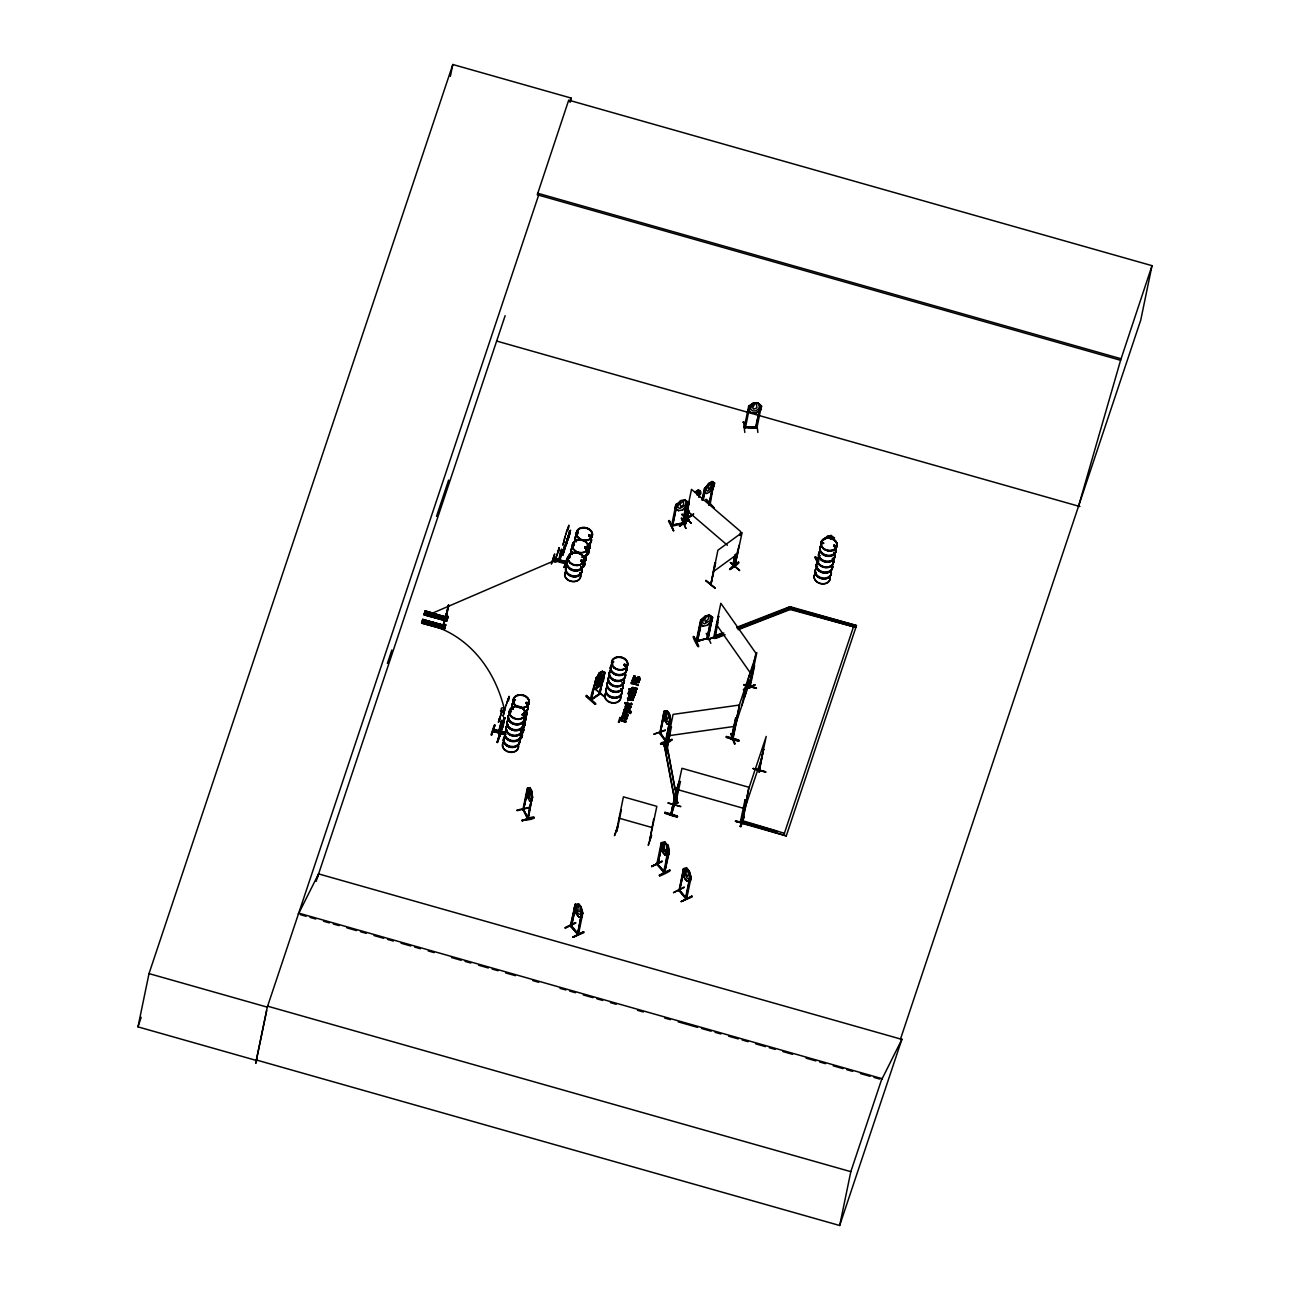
<?xml version="1.0" encoding="UTF-8"?>
<svg xmlns="http://www.w3.org/2000/svg" width="1290" height="1290" viewBox="0 0 1290 1290"><rect width="100%" height="100%" fill="white"/><g stroke="black" fill="none" stroke-linecap="round" stroke-linejoin="round"><path stroke-width="1.5" d="M501.762 711.145L499.343 719.417L502.455 711.209M558.618 550.878L555.426 559.102L559.36 547.879L558.312 551.491L558.215 550.169M630.326 711.887L629.859 710.516L628.972 710.967M710.113 504.39L708.807 504.567L710.226 504.293L708.919 504.567L714.241 482.734C715.37 486.653 710.645 492.119 706.565 493.57M531.158 790.48L529.98 796.156L529.174 792.657L530.496 789.432M630.762 707.21L630.858 706.388M622.909 716.111L622.619 718.175L621.877 716.95M631.794 704.05C631.584 701.373 629.875 707.323 627.182 703.631M636.034 691.15L632.423 689.65L636.131 690.698C637.824 696.89 625.231 691.537 630.294 692.053M527.884 787.932L523.353 810.378L528.416 788.593M733.252 737.816L732.768 736.945M673.702 805.637L681.959 768.292L748.813 787.255L742.25 822.585M741.815 822.246L748.942 788.109L766.212 736.429L758.73 771.581L759.31 769.824M741.911 821.456L742.04 823.343L786.271 835.904L856.479 625.537L790.963 606.945L790.206 609.493L738.138 629.713M742.331 820.617L784.465 833.324M750.232 687.038C750.328 684.813 749.506 689.569 749.748 686.861M758.826 771.581L763.535 749.377L759.23 771.791L758.891 770.662M671.09 813.603L676.073 792.318M673.767 805.734L674.573 804.912M623.812 717.708L623.941 716.821M446.856 617.539L445.582 619.055L447.936 606.864M446.888 620.135L447.598 616.668L446.679 617.491M446.969 619.216L446.904 617.055M675.089 799.623L677.847 788.448M678.556 785.32L678.717 783.578M444.341 620.7L443.26 627.375L445.695 615.782L447.92 616.668M446.05 615.653L445.856 616.572M446.211 613.314L444.711 619.829M447.84 608.848L445.405 619.006L447.969 607.493M736.155 553.91C732.317 569.003 732.172 569.729 736.461 553.668M733.994 565.649L733.155 564.939M626.408 717.756C624.86 712.709 623.844 721.158 626.44 717.611M532.286 796.462L527.755 819.198L522.885 809.298M523.579 809.62L523.047 808.524M528.223 819.053L532.125 797.784M444.905 625.972L445.485 625.037M447.34 617.41L425.087 611.105L424.797 612.137M675.17 796.72L676.557 793.011M818.037 561.118L818.392 561.521M697.648 640.743L696.294 640.662L697.761 640.759M706.71 638.695L708.194 637.566M677.621 790.173L676.25 795.414M677.024 791.721L677.411 789.964M678.024 786.9L678.137 785.062M575.953 904.887L571.276 926.849L576.05 905.096M684.184 869.218L679.507 891.164L679.33 889.31M445.066 625.569L444.453 628.972L421.798 622.619M433.311 615.604L433.988 614.201M432.15 622.651C434.15 625.086 428.57 623.796 431.666 622.522M432.65 623.344L431.021 623.779L431.424 622.538M742.83 820.972L742.04 823.343M532.19 796.462L532.528 797.672M447.566 618.104L448.001 616.41L445.485 615.765M515.323 699.793L514.42 699.196L514.275 700.212M522.611 715.095L522.369 714.192L523.772 713.886M520.902 731.801L520.773 731.043M523.159 715.321L524.03 714.854M526.126 703.115L527.32 704.082M524.337 714.692L523.498 715.676L522.063 714.773M569.164 557.828L569.196 556.812M569.374 557.764L570.003 557.006M573.179 544.316L574.244 544.316L573.099 544.38M573.969 545.138L574.115 544.09L574.26 544.896M577.146 532.56L578.13 531.996M578.307 532.77L577.888 531.867M580.887 560.247L580.79 561.295M581.677 561.456L580.661 560.537M584.902 548.008L585.854 547.089M582.516 561.779L583.015 560.634L581.661 560.102M585.354 547.589L585.66 548.218M587.369 548.443L586.418 547.17M612.395 661.851L613.443 662.286M613.218 662.125L613.282 662.463M624.215 665.318L625.908 664.753M624.36 665.011L626.069 666.172M624.666 664.914L625.118 664.592M626.392 665.221L624.908 665.608M626.682 665.753L626.327 665.205M822.601 542.719L821.907 542.832M821.827 542.38L822.923 543.009L822.665 542.171M835.888 545.783L834.469 545.219L833.598 546.38M835.743 546.009L834.646 546.605M629.939 707.404L629.859 705.469L630.778 706.839M631.262 688.86L632.503 687.28L636.921 688.328L636.615 689.424L632.277 688.57M502.165 720.417L501.633 722.384L501.826 720.32M561.392 550.056L558.683 561.327L560.537 551.04L561.892 551.652L561.666 550.411M560.795 551.233L561.601 549.234M444.421 620.313L443.083 627.343L443.776 625.166M448.098 607.203L448.533 604.994L448.13 606.139M448.178 608.251L448.694 605.026L448.033 607.235M445.679 624.731L443.373 624.102L445.679 624.731L445.195 626.166L422.572 620.055M627.053 718.514L627.166 717.208M683.506 523.24C674.686 524.611 668.397 525.885 672.509 525.514L676.573 506.164M683.668 522.466L682.313 523.869L685.893 506.067M569.277 533.915L569.664 532.254M628.278 711.58C622.103 703.324 626.263 717.546 628.214 710M624.908 710L626.279 711.999L628.359 711.129M624.812 716.031L625.344 718.095L626.198 716.434M621.78 717.385L622.022 716.256M256.355 1059.993L839.677 1225.5L850.819 1171.659L267.498 1006.152L256.258 1060.428L137.982 1026.872L149.011 973.595L452.822 64.5L571.099 98.056L570.277 102.007M450.371 76.336L452.822 64.5M266.675 1010.57L255.743 1063.395L256.823 1060.122M445.276 624.989L444.453 628.907L421.798 622.49M448.001 616.41L446.775 620.587L424.12 614.169L446.759 620.716M427.425 611.734L425.152 610.912L447.582 617.587M424.104 623.118L425.103 620.055M426.426 614.798L427.458 611.557M426.635 620.474L425.603 623.731A147.044 116.971 -72.3 0 1 504.277 708.839M427.957 615.217L428.99 611.976L431.263 612.798M427.941 624.167L428.973 620.925M430.263 615.846L431.295 612.605M429.989 624.747L430.989 621.683M432.311 616.41L433.343 613.169L435.617 613.992M432.295 625.376L433.327 622.135M434.617 617.055L435.649 613.814M443.373 624.102L442.147 628.262L442.422 627.085L444.84 627.585L445.598 624.989M446.824 620.538L447.275 618.216M901.871 1039.385L318.549 873.878L298.393 914.094L298.587 913.094L881.925 1078.617L881.715 1079.601L901.871 1039.385L900.501 1038.998L1140.747 320.065L1152.018 265.675L568.697 100.152L537.269 194.758L1120.591 360.281L1078.553 506.164M491.635 735.074L494.941 725.044L491.667 734.72M493.07 730.769L505.68 733.994M493.425 729.688L504.261 732.365L493.602 729.156M494.844 725.044L491.554 734.961M498.295 722.142L499.698 718.627L498.65 722.239M499.343 718.53L499.44 719.852M502.165 721.707C497.859 728.528 497.472 742.798 501.117 721.062L502.455 721.674L502.1 722.755L500.714 722.352L501.117 721.062M498.488 739.654L497.231 742.476L499.843 733.043M498.907 734.268L504.39 717.579L503.229 725.69L502.778 724.738M497.376 742.508L499.569 734.413M502.906 724.69L497.44 741.363L503.374 724.996M498.94 731.462L500.326 731.865L502.503 721.449L500.036 732.623L502.391 721.868M499.553 736.977L501.907 727.479L501.052 729.027M502.503 725.77L502.923 726.625L503.261 725.544M499.488 733.671L504.825 717.708L502.729 725.577M504.213 718.385L504.309 717.675M504.309 738.315L505.245 735.397M551.41 563.988L554.716 553.958L551.459 563.633M552.926 559.344L565.455 562.924M565.842 561.779L553.297 558.231L565.923 561.618M559.022 547.782L559.118 549.105M562.295 550.362L559.554 561.569L562.182 550.782M564.407 547.911L569.712 531.351L562.924 555.006M564.649 546.944L564.762 546.331M563.262 553.313L562.972 554.378M566.407 542.703L568.197 535.914L565.859 545.412L570.39 530.384L564.23 548.04M566.439 542.639L565.859 545.412L566.697 543.864M567.81 538.333L562.23 554.894M569.277 531.222L569.712 531.351M567.874 558.006L564.133 567.552M517.096 810.701L529.094 807.782M522.934 809.394L527.352 788.093M523.305 810.265L527.836 787.787L527.787 788.98M522.24 821.133C536.672 812.797 539.623 820.005 522.079 820.23M529.142 807.314L516.855 810.152M527.852 818.166L531.883 796.059L531.77 791.109L530.158 787.722L527.707 787.819L530.174 787.851L528.158 792.108L529.868 798.413L531.351 798.591M532.093 796.785L527.594 819.005M586.547 695.552C614.153 721.707 567.858 678.363 595.577 703.647M592.303 698.89L591.11 698.89C589.691 701.647 593.513 696.906 592.094 699.664L591.239 700.18C587.627 698.503 606.09 655.191 596.722 680.362L598.35 680.943L600.366 679.524L603.301 673.59C602.398 667.011 596.802 677.379 595.641 678.927L596.754 678.04M600.559 693.004L590.933 699.809L596.19 677.911L591.497 699.39M596.19 677.911L591.255 700.083L600.253 693.859M595.69 689.521L605.284 697.181M601.366 672.477L598.786 676.75L599.189 678.863L601.495 676.121L601.269 672.38M602.382 671.235L604.929 672.413L599.447 694.423L601.559 682.426M603.881 673.025L599.366 694.407L600.237 692.633M600.14 692.698L599.189 693.294L599.979 693.472L603.994 674.106M603.333 680.701C591.223 695.536 610.363 676.46 601.495 676.137L601.785 680.943L597.351 685.764L595.722 685.184L598.463 678.266L601.656 676.105M604.139 675.831L604.929 672.413M582.838 913.159L578.372 934.605L570.39 925.898L575.195 904.306L578.565 903.984L581.097 906.87L578.533 903.855M575.308 904.242L570.793 925.672M571.051 926.688L571.099 924.995M583.532 931.654L583.854 932.589L572.937 937.282L583.548 932.17M618.458 722.061L619.232 722.287L618.458 722.061L619.926 717.498L620.619 718.175L619.926 717.498M625.65 722.223L619.909 720.126L625.65 722.223L625.972 721.11L620.135 719.449L625.972 721.11M577.791 933.734L581.661 912.562L582.935 913.223L581.097 906.87L581.081 914.239L579 914.288L577.34 912.336L576.114 908.386L578.565 903.984M621.764 717.933L622.699 717.74M631.81 703.953L630.117 705.162L625.069 703.034M582.016 912.385L577.533 933.605M623.828 713.822L623.522 712.306A1.693 1.322 11.7 0 1 623.667 711.79L624.618 713.58L628.149 714.579L627.843 715.676L623.086 713.612M577.743 933.767L577.323 933.009M623.425 712.741A1.693 1.322 11.7 0 1 623.586 712.225L623.667 711.79M581.661 912.562L578.001 934.782L577.904 932.993M623.973 710.645A2.306 1.806 11.7 0 1 624.715 709.468L624.795 708.323L630.262 709.984L630.729 712.999M627.827 693.891L629.02 692.956L628.682 694.149M628.166 692.714L628.94 693.407M635.825 691.795L628.988 689.392L635.922 691.343M628.053 715.015L624.537 714.015L624.553 712.032M626.134 704.517L627.682 702.002L626.827 704.727L624.941 703.244M631.713 689.457C625.811 687.102 632.568 691.65 631.39 688.731M625.021 710.048L625.489 709.226M628.875 691.65L630.391 691.601L629.343 694.923L633.987 697.293M622.619 718.143C621.328 715.466 625.731 715.644 623.054 716.289M629.633 697.745L633.245 699.325L632.955 700.357L627.666 699.938L633.051 699.922M626.827 704.727L627.279 703.195L630.923 703.921M632.052 699.228C622.731 699.631 630.133 695.6 631.955 699.68M638.099 684.99L631.358 683.297L637.986 685.167M632.842 696.858L628.601 697.148L632.761 697.293L629.214 695.116L632.761 697.293M637.615 681.765C618.394 683.055 649.402 683.426 632.374 680.265M637.518 682.2L632.277 680.717L632.584 679.637L639.195 681.507L632.487 680.072M626.101 706.323C626.166 710.5 628.085 702.179 626.021 706.759M634.148 676.105C632.261 684.313 640.92 670.945 639.84 680.04L637.873 680.749L639.372 678.911L638.179 677.847L635.841 679.765L633.567 679.185A2.193 1.709 11.7 0 1 633.132 678.234L634.148 676.105L635.212 676.395M629.907 707.243C626.569 712.209 629.536 699.519 625.311 706.678M630.987 692.246L634.89 692.327M627.73 708.162L628.714 705.066M621.925 716.708C623.473 712.37 632.809 716.772 622.231 716.063M629.81 707.678L629.859 705.469M631.149 702.986L631.6 704.646M669.284 520.531L668.526 521.112L673.638 530.98L669.268 520.531L673.654 530.561M631.181 711.58L630.391 713.499L629.778 712.612M630.391 713.499L629.617 712.806M631.02 697.793L633.777 697.906L634.067 696.858L629.423 694.471L634.503 695.745L634.809 694.649L629.843 693.246M636.131 690.698L635.615 692.262L633.358 692.924M632.39 683.361L638.953 682.281L632.487 682.926M672.638 526.014L676.976 504.229L675.879 504.454L671.493 526.143L673.009 525.078M614.798 835.323L617.878 825.955M681.362 518.419L685.796 528.416M682.152 514.388C709.081 540.865 663.963 496.44 690.892 522.982M621.409 809.62L616.943 831.276M616.249 831.099L617.184 830.067L616.523 830.695M682.313 523.869L686.99 502.374M687.941 502.31L686.699 502.197L687.796 501.955L683.232 523.24L683.539 522.498M687.796 501.955L684.668 499.81L680.636 500.584L677.508 507.035L679.782 508.486L685.49 505.374L686.006 502.826L684.748 499.714L688.15 502.358L683.458 523.756L671.768 526.143M678.605 510.614L682.7 509.969L687.457 505.728L688.15 502.358M685.184 524.337L689.134 502.068L684.861 523.434L684.78 522.531M685.651 524.175L688.392 511.211M693.665 513.807L687.586 518.499L688.521 512.291M693.536 514.355L686.683 519.032L689.231 510.63M689.07 519.644L679.443 526.32L689.037 519.628M697.1 495.086L696.858 491.345M698.39 495.086L698.906 492.554C695.665 487.523 703.969 492.667 699.664 494.731M698.712 495.86L699.712 491.78M698.841 496.94L700.035 491.135L699.148 497.231M702.066 500.004L704.469 488.378L705.856 487.943L703.26 499.778M702.357 500.31L704.759 488.684L705.791 488.184M702.969 499.488L704.969 489.797M712.822 506.986L706.098 499.407L714.354 507.97M665.995 741.121L666.027 740.105L666.479 741.895L670.22 719.643L666.091 742.04C665.914 740.928 656.271 730.817 660.77 732.543L660.174 733.72L664.495 711.241M670.961 720.465L670.332 723.916L667.317 724.222L665.092 721.046L663.608 714.547L664.302 711.161C669.542 708.871 670.816 718.159 670.429 720.626M665.043 711.983L660.077 733.655L663.995 711.467M708.823 504.632L712.935 485.201M709.178 504.954L713.628 483.557M709.403 504.89L710.097 503.213M713.805 483.363L710.097 504.503M665.318 729.963L653.756 734.252L665.285 730.43M663.35 743.491L666.285 751.973L663.334 743.524L664.092 742.992L666.221 750.167M666.156 740.218L665.914 741.992L669.881 718.933L669.494 714.063L667.188 710.903M670.22 719.643L665.43 741.105M664.85 748.361L667.478 747.587L677.685 803.235L675.202 803.331L664.85 748.361L667.349 748.248M667.075 748.539L671.397 726.834L670.268 726.996L665.85 748.684L666.833 748.119M666.156 748.748L673.074 714.402L739.622 705.001L732.43 739.38L731.14 739.089L735.687 717.756L736.816 717.595L735.816 718.111L731.317 739.493M666.995 748.571L670.236 732.43M648.273 845.289L651.579 835.162L648.354 844.853M653.707 818.795L649.644 840.677L656.836 806.331L623.409 796.849L616.507 830.744M667.559 753.586L664.092 742.992M671.945 739.364C668.688 745.813 647.967 745.572 671.993 739.46M702.034 619.974L700.663 620.103L696.132 641.436L708.033 638.356M708.162 638.034L696.616 641.823L696.471 641.001M697.277 641.049L702.179 620.071M697.438 641.614L701.921 620.038M743.669 421.814L742.863 422.249M651.66 866.654L662.109 861.414L651.756 866.219M714.902 562.875L710.903 584.547L715.644 562.859M698.761 646.532C694.359 633.584 689.247 632.535 698.1 646.709L693.585 636.647M745.781 427.038C739.444 425.877 756.795 429.86 757.246 426.442M745.41 427.7L749.909 405.915L748.748 405.915L744.233 427.587L745.443 427.2M664.931 812.329C675.122 818.876 687.538 817.731 664.931 812.345L664.898 812.426M744.798 432.456L743.588 421.814M668.075 803.073L680.62 806.637M667.462 852.48L665.35 852.545L662.431 846.675L664.882 842.257L661.206 842.902L656.755 864.365L664.269 872.927L664.028 871.073M657.497 864.187L657.561 865.122L662.383 843.128L657.561 865.122M710.855 643.339L706.243 633.39M668.559 854.722L665.237 855.189L662.77 852.255L660.786 845.982L661.48 842.596L664.866 842.128L662.657 852.319L665.253 855.318L668.639 854.851L669.333 851.464L667.462 845.127L664.753 842.177M710.048 623.167L706.952 639.082L711.725 617.475M675.638 792.189L670.897 814.49L674.09 804.186M671.171 813.522L671.397 814.603L676.202 792.366M708.097 638.727L712.322 617.072L711.258 617.346L712.499 617.41L708.016 638.856M671.526 814.442L678.75 783.449L674.138 804.799M659.4 875.104L659.738 876.039C674.428 869.928 672.848 867.606 659.432 875.168M662.109 861.414L651.611 866.509L662.012 861.236M673.767 805.863L678.653 784.578M711.903 620.829L707.355 625.247L711.967 620.732L712.66 617.346L709.387 614.991L705.356 616.04L700.663 620.103M714.321 637.437L708.355 639.098M677.411 791.866L678.137 788.416L677.572 791.834M678.991 783.546L678.266 787.013M675.202 803.331L677.831 802.557M674.896 801.735C677.46 801.074 675.041 804.702 676.17 802.461M674.638 802.912L675.734 803.219L680.41 781.547L679.169 781.579L680.41 781.547M665.366 855.27L667.462 845.127L664.866 842.128M756.585 422.169L757.875 432.489M759.391 409.785L755.698 427.587L757.117 427.587L745.749 426.684M669.22 851.529C666.317 828.164 667.736 872.653 663.544 872.266L668.365 850.626L669.042 851.432L664.35 873.024M757.101 426.442L755.843 426.393L755.827 427.587L760.229 406.108L761.584 406.237L757.972 402.867L753.618 402.867L748.619 406.253M664.285 871.202L663.576 872.121M755.972 427.7L755.988 426.813M760.39 406.35L761.358 405.915L756.988 427.587L744.378 427.587L755.779 427.232M722.126 633.019L714.692 635.906L714.805 638.324L713.693 637.679L720.836 603.285L755.908 653.24L748.877 687.586L749.538 681.991M748.071 409.72L751.522 413.123L755.892 413.123L760.89 409.736L761.584 406.237M714.418 638.486L718.546 616.072L714.579 637.712M714.837 638.276L717.982 622.522M725.125 634.777L715.837 638.389L714.692 635.906M734.929 555.055L732.833 565.326L735.236 554.829M733.478 565.875L733.688 565.068M739.96 535.495L740.766 531.625L691.505 489.362L684.313 523.53M734.236 566.907C735.332 563.633 734.542 569.1 734.349 566.342M710.871 584.483L717.917 550.201L742.105 532.577L734.655 567.165L737.928 549.282M734.558 567.181L739.106 545.251M738.525 562.069L729.93 569.616C745.975 559.328 737.058 560.602 729.56 569.245M730.317 562.617L739.622 570.18M673.59 892.68L684.103 887.488M679.298 891.003L683.619 868.702L682.926 872.024L684.668 878.313L687.231 881.328M691.085 877.49L686.603 898.92L679.104 890.084L683.539 868.573L686.764 868.17L689.344 871.185L691.166 877.555L690.472 880.925C684.974 883.602 683.458 875.33 682.926 872.024M679.233 891.035L684.393 869.267L683.523 868.767L686.764 868.17L689.215 871.25M673.541 892.519L684.119 887.02M691.763 895.97L692.101 896.921L681.168 901.597L691.811 896.066M689.166 871.282L691.053 877.603L689.892 876.894L686.248 899.098L685.554 897.324L686.135 898.195M689.892 876.894L685.442 898.34L686.699 898.001M685.974 898.082L690.263 876.7M685.974 898.969L686.199 897.276M726.48 736.509C736.703 743.008 749.103 741.815 726.48 736.525L726.447 736.606M730.979 733.542L731.962 737.251M733.236 738.912L735.058 744.04L732.398 738.912L739.573 704.275L756.843 652.611L749.442 687.844M731.253 738.541L732.656 739.235L737.187 716.353L737.332 717.353M733.026 738.573L737.622 716.466M754.731 684.877C720.384 699.76 778.063 675.267 743.653 689.328M741.911 705.42L746.313 684.103M744.878 696.535L749.28 675.234M749.151 682.136L748.168 686.796C749.216 689.07 747.168 683.942 749.038 686.812M751.086 672.8L753.021 665.188L749.216 687.296M754.602 665.672L749.877 687.973L750.441 686.151M735.574 821.327C774.968 830.792 709.21 814.522 748.168 824.713L748.152 824.762M740.75 820.859L741.992 820.714L740.895 820.408L740.46 821.633L745.007 799.897L746.136 800.203L745.007 799.897M740.928 826.761L744.024 816.989L740.396 826.197M741.75 821.891L741.911 821.117M753.199 768.437L765.825 771.872L753.183 768.469M742.282 822.488L746.975 800.3M738.283 629.052L790.335 608.816L855.851 627.408L790.206 609.493L789.061 607.01L737.009 627.23M790.206 609.493L790.963 606.945M817.973 561.682L815.474 556.7L817.973 562.069M783.965 834.533L853.287 627.391M786.271 835.904L742.185 822.681M856.479 625.537L790.835 607.606M1120.591 360.281L1152.018 265.675M624.15 715.853L623.86 718.111L625.086 719.223A1.774 1.387 11.7 0 0 626.053 719.288L627.037 718.288M448.114 607.654L446.356 617.184M444.599 620.361L444.695 619.135M504.261 712.032L503.035 716.273L504.777 710M564.053 540.945L562.827 545.186L564.133 541.268L563.682 542.622M630.407 711.451L629.52 713.257M630.842 706.759C630.891 710.629 623.763 708.903 625.634 705.517M640.05 679.524L638.647 677.153L636.293 678.169M676.976 790.077L677.911 786.158M675.976 794.898L677.057 791.012M445.695 617.217L445.985 614.508M726.222 737.477L738.783 740.928M735.735 820.795L742.895 822.859M521.708 728.221A8.143 6.353 11.7 0 1 511.904 735.365L511.953 735.139M563.714 541.816L565.165 536.672M675.428 796.494L676.799 791.625M833.372 559.683A8.143 6.353 11.7 0 1 823.568 566.826L823.601 566.649A8.159 6.369 11.7 0 1 819.86 555.603M664.673 813.281L677.202 816.844M677.363 816.344L664.85 812.716L677.347 816.409M493.135 730.446L505.567 734.413M552.668 560.199L565.213 563.73M445.518 617.168L445.05 618.474M677.089 790.77L678.234 788.593M676.089 795.607L676.718 793.205M421.927 622.167L421.637 623.135L444.373 629.294L421.653 623.07M421.766 622.667L422.83 619.248L422.443 620.522L443.26 626.231L422.475 620.458M424.313 613.701L447.001 619.99L446.663 621.054L423.959 614.814L424.281 613.718L447.033 619.909M444.341 629.375L444.711 628.23L421.959 622.038M445.292 625.795L444.647 627.537M447.807 617.491L447.469 618.426L426.668 612.718M504.551 710.484L505.374 707.759M564.327 539.397L565.826 533.947M677.524 786.69L675.879 793.334L678.621 783.401M676.508 793.543L678.298 786.932L676.653 793.576M674.347 801.445L677.427 791.802M678.024 787.868L676.154 795.479M677.024 792.689L674.912 799.042M499.52 736.574L501.052 730.624L500.601 731.333M568.374 536.35L566.842 542.3L567.294 541.59M505.261 707.791L506.051 705.05M422.749 619.555L445.485 625.811L422.668 619.829M423.959 614.782L446.695 620.974M499.359 736.525L499.907 733.913M666.978 748.152C664.124 749.168 668.639 746.217 667.107 748.135M666.011 747.91L667.349 747.926M506.035 705.469L509.115 696.278L508.357 700.938L508.582 698.148L506.696 703.26M565.81 534.382L566.632 531.319M568.326 538.51L569.938 533.189L567.906 539.801M497.956 740.089L499.294 735.703M424.12 614.298L425.152 610.912M445.501 616.701L444.469 619.942L444.744 618.765L447.162 619.264M566.471 532.173L568.89 525.191L568.148 529.851L568.487 527.142L567.1 530.222M657.997 864.058L657.303 863.171L656.707 864.123M675.557 797.607L672.396 807.346L674.864 802.541L675.734 803.219M673.025 807.395L675.815 798.994M676.121 802.041L675.025 801.767M676.008 803.235L676.283 802.122M743.895 684.522L756.456 688.022M763.97 749.506L763.245 750.264M740.218 826.584L743.556 816.489M570.535 926.059L571.712 925.801L571.164 925.059M578.307 934.46L570.873 925.769M617.991 825.632L614.395 835.63M649.547 839.242L649.854 840.225M686.538 898.775L678.927 889.616M317.292 877.684L318.549 873.878M137.982 1026.872L141.174 1017.326M538.639 195.145L267.288 1007.151L149.011 973.595M569.825 101.862L571.099 98.056M387.371 663.415L391.838 650.047M436.52 516.355L448.646 480.074M316.098 881.376L505.132 315.695M491.006 734.849L494.231 725.157M498.891 721.029L499.698 718.627M557.957 551.394L559.36 547.879M499.343 734.381L504.922 717.901M561.601 550.395L561.956 549.33M497.875 741.492L503.439 725.012M559.054 560.247L558.715 561.231M561.827 551.427L561.086 550.362M563.762 547.734L564.278 546.17M562.488 554.216L563.295 553.491M568.245 538.446L562.763 555.135L564.456 547.363M563.956 567.535L567.294 557.522M628.907 689.827L629.214 688.747M631.262 683.732L631.681 682.329M632.277 680.717L632.584 679.637M624.844 703.679L625.15 702.582M628.649 692.295L628.956 691.198M619.232 722.287L619.909 720.126M620.038 719.885L620.7 717.724M635.277 676.008L634.116 678.072L636.034 678.201M622.876 714.257L623.183 713.176M624.505 709.371L624.795 708.323M627.666 699.938L627.972 698.825M628.424 697.68L628.682 696.697M629.117 695.568L630.794 690.424L630.633 693.327L630.875 692.456L635.502 692.811M624.441 712.515L623.586 712.225M627.085 707.984L627.859 705.517M637.873 680.749C641.872 675.073 636.034 680.185 633.664 678.75A2.193 1.709 11.7 0 1 633.213 677.782L634.245 675.654M637.97 680.298L639.066 680.62M629.762 705.952L630.681 706.178M627.327 717.224L627.633 716.127M627.843 715.676L628.149 714.579M632.955 700.357L633.245 699.325M633.777 697.906L634.067 696.858M634.503 695.745L634.809 694.649M636.615 689.424L636.921 688.328M637.889 685.619L638.195 684.538M638.856 682.716L639.195 681.507M678.782 784.659L678.943 783.707M677.895 788.303L674.88 798.155M674.735 801.59L675.783 798.446M671.461 814.425L674.735 804.138L674.283 805.992M735.171 725.593L752.441 673.912M745.152 807.572L761.793 757.746M850.819 1171.659L881.925 1078.617M839.677 1225.5L901.904 1039.256L900.533 1038.869M569.132 534.608L569.987 531.915M498.762 738.332L497.634 740.928M705.727 580.581L715.24 588.321L705.727 580.597M705.952 580.371L715.24 588.224M553.249 558.457L565.81 561.972M493.473 729.543L504.229 732.559M743.766 684.926L756.343 688.376L743.814 684.635M753.134 768.711L765.696 772.21M668.123 802.912L680.668 806.444M599.463 678.088L597.786 681.572L598.189 683.684L600.495 680.943L600.479 677.379M630.762 707.162L628.133 708.5L625.424 706.614M632.245 688.279L632.068 689.473M632.326 690.102L632.535 688.038L636.712 688.973M714.515 637.615L714.225 636.518M714.757 638.195L713.918 636.889M631.326 688.538L632.777 687.715L636.825 688.779M666.43 741.75L659.674 731.898M660.561 733.478L659.754 732.123M687.876 517.677L687.086 518.161M626.94 718.724L626.892 716.627M628.859 712.241L629.165 710.822M834.243 537.849L833.517 538.059M585.95 696.342L595.029 704.372M586.402 695.987L595.545 704.034M681.991 514.807L690.972 522.885M591.094 535.963L589.078 535.576L590.804 536.737M586.756 548.298L586.74 547.428M586.16 548.718L587.047 548.073M567.906 560.231A8.256 6.45 11.7 0 0 575.098 570.486A8.256 6.45 11.7 0 0 582.08 561.247L582.677 560.505L581.242 559.973M514.081 699.374L515.097 700.051M527.884 703.244L526.82 703.647M522.547 714.079L523.45 715.128M524.304 714.934L523.498 715.531M520.773 732.027L520.596 731.075M612.411 661.706L613.782 661.802M624.36 664.334A8.256 6.45 11.7 0 1 625.666 665.785L626.376 665.398M626.553 665.995L626.36 665.027M833.695 545.799L834.146 546.476M834.195 546.202L834.469 545.38M835.904 546.783L835.952 545.96M569.535 531.932L570.519 530.416L567.632 539.72L569.809 532.786M497.231 742.476L498.214 740.96M706.662 616.33L704.792 619.539L705.485 622.006L708.694 618.523L707.952 615.991L706.597 616.217M731.301 739.025L732.349 738.88M732.656 738.525L731.317 738.251L732.575 738.557M504.39 719.433L504.39 717.579L503.116 725.48M656.868 863.349L664.608 872.62M685.522 897.389L679.814 890.745M639.937 679.588L638.969 681.056M742.137 821.488L740.557 821.117M629.907 712.806L630.262 711.419L628.81 710.629M754.956 403.399L752.699 407.882L753.795 409.188L756.924 407.866L756.375 403.383M594.755 683.845L598.431 678.218L601.559 676.024M523.079 808.733L528.158 818.94M815.441 556.732L814.748 557.312L817.312 562.23M704.727 488.813L708.662 483.428L712.032 481.476L714.757 483.024M710.032 491.7L713.854 486.346M501.004 721.481L501.004 722.319M687.538 869.734L685.796 873.104L687.199 876.394L688.586 874.539L687.425 869.783M664.189 845.579L665.656 843.676M447.598 618.039L424.894 611.734L447.727 617.733M445.469 625.731L422.765 619.426M600.463 693.02L599.044 694.133M686.538 517.871L687.844 517.758M577.839 532.738L577.856 532.899M589.514 535.64L590.739 535.592M591.094 536.753L590.788 535.14L588.982 536.156M585.466 547.75L586.805 547.847M511.291 711.612L510.501 711.516M525.885 702.679L526.836 702.389M522.482 714.354L523.434 713.773M524.401 720.788L524.401 719.997M834.259 546.605L834.195 545.589M686.796 868.299L684.345 872.701L687.231 878.603L689.312 878.555L689.279 871.234M700.873 620.554L705.469 616.217L709.452 615.104M823.601 539.801L827.1 536.479L831.195 535.543M823.665 539.913L827.148 536.559M675.912 504.922L680.717 500.762M631.552 704.404L627.069 703.84M629.73 707.468L627.811 707.726M625.731 705.678L628.617 705.517M626.875 718.482L626.15 718.836A1.774 1.387 11.7 0 1 625.166 718.772L623.957 717.659M730.495 562.488L739.525 570.615M732.849 564.536L733.929 565.197M713.499 571.518L737.687 553.894M833.405 538.172L834.469 537.882L831.05 535.543L827.1 536.479M599.463 673.444L602.495 671.316M603.559 672.751L604.833 672.509M591.981 698.6L599.479 693.843M698.051 490.071C691.472 496.037 698.18 487.281 700.567 491.393L697.39 493.57M696.955 491.425L695.842 492.038M700.035 491.135L699.196 491.7L700.357 491.409M687.538 517.484L691.891 514.516M748.635 406.366L753.666 402.948L757.988 402.98M751.522 413.123L755.875 413.01L760.874 409.623M628.73 712.048L626.166 712.241L624.102 710.548M712.128 481.573L704.469 488.378M710.855 482.766L708.113 486.894L708.597 489.071L711.064 486.491L710.774 482.67M713.338 483.266L714.241 482.734M709.984 503.277L708.968 503.793L709.822 504.051M702.002 620.232L700.841 620.442L696.584 641.775M590.836 536.43L590.401 536.592A8.256 6.45 11.7 0 0 589.03 535.205M590.836 536.882L590.852 535.737M586.998 548.718L585.047 548.169M526.433 702.792L526.659 703.501M527.836 703.889L526.191 703.76M612.589 661.464L612.798 662.238M612.669 662.141L612.734 661.399M834.259 545.751L835.339 545.815M833.663 546.041L835.662 546.831M626.15 665.688L625.086 665.721M661.673 842.66L658.077 864.155L657.368 863.268M666.382 844.708L666.72 848.481M669.333 851.464L664.656 872.604M668.365 850.626L668.688 851.61M657.674 864.558L664.818 871.814M675.831 803.235L674.864 802.977M575.388 904.371L575.598 905.435M578.888 917.061L582.225 916.61L578.888 917.061L576.501 913.949M582.338 913.368L580.984 906.935M575.485 922.656L564.939 927.865L575.453 922.64M575.808 923.011L565.31 928.203M573.066 936.895L583.58 931.751M572.937 937.282L583.515 932.041M681.168 901.597L691.795 896.486M428.409 614.911L555.458 560.215M718.756 617.072L718.546 616.072M708.274 639.405L719.514 634.728L708.307 639.566M753.618 666.027L752.634 665.334M743.604 689.731L754.715 685.329M718.272 635.131L723.851 632.955M736.864 627.908L788.916 607.671M715.966 637.728L723.416 634.841M501.971 722.577L500.972 722.432M664.592 712.306L664.382 711.306M667.849 712.515L666.333 715.805L667.51 719.175L668.801 717.385L668.575 713.547M663.608 714.547L665.221 720.997L667.446 724.174M667.301 724.077L670.268 723.787M660.351 733.155L665.946 741.024M595.787 689.392L604.913 697.422M666.398 849.965L664.479 849.352L663.882 847.062M434.246 615.862L434.794 614.782M714.305 508.292L706.033 499.407M707.355 625.247L703.26 626.182L700.18 623.876M697.568 640.55L707.001 638.486M708.178 638.082L707.114 638.308M573.421 544.074L574.469 544.493M569.084 557.603L569.857 557.748M581.322 561.053L582.612 560.779M582.483 561.634L581.081 561.376M530.029 787.755L532.609 797.784L531.819 791.076M527.142 791.173L527.933 797.881L527.191 791.254M531.867 801.025L529.577 801.106M527.787 817.215L528.384 818.279L527.255 818.312M522.079 820.263L534.076 817.344M522.031 820.617L534.044 817.763M683.281 500.649L680.056 504.084L680.765 506.615L683.732 504.729L683.232 500.536M676.024 504.809L677.315 504.406M672.8 524.966L682.265 522.966M683.619 522.966L682.523 523.143M687.57 517.258L686.78 518.967M671.526 727.189L670.268 726.996M667.107 748.506L666.14 748.7M668.672 735.719L735.203 726.302M434.279 615.717L433.343 615.459M559.586 561.472L559.973 560.65M590.53 536.801L589.643 536.656M585.821 547.105L586.789 547.557M820.763 545.863A8.256 6.45 11.7 0 0 827.97 556.119A8.256 6.45 11.7 0 0 834.952 546.879L835.098 546.638A8.256 6.45 11.7 0 1 828.035 555.813A8.256 6.45 11.7 0 1 820.827 545.557M684.877 522.611L685.716 523.272L685.022 522.66M684.458 523.74C686.828 525.643 682.845 521.16 685.506 523.643M733.607 565.891L732.833 565.181M754.972 403.512L756.391 403.496M750.006 406.14L748.748 405.915M669.365 721.465L667.494 721.416L666.059 719.369L665.06 715.321L667.333 711L664.302 711.161L659.899 732.526M629.73 697.31L633.874 697.455M685.925 528.319L681.459 517.967M499.262 731.333L498.94 732.317M734.494 744.056L730.914 733.542M686.103 899.001L678.766 890.39M431.634 622.667L432.489 623.102M586.176 548.927L585.354 548.605M625.457 664.415L626.343 664.769M526.965 702.26L528.062 702.84M510.969 710.661L511.469 711.096M523.192 715.531L522.176 714.999M444.663 619.023L446.953 619.651M442.341 627.343L444.647 627.972M423.894 622.506L442.809 627.73M733.349 737.122L732.639 737.767M537.591 193.21L1120.913 358.717M496.602 341.044L1079.924 506.551M629.746 693.681L634.712 695.1M629.633 693.891L634.599 695.294M624.715 708.774L631.084 711.629M625.392 709.661L628.117 710.435M622.973 713.822L627.94 715.224M624.731 716.482L626.101 716.869M501.858 727.625L501.084 728.898M493.103 730.527L505.599 734.316M505.454 734.768L492.893 731.253L505.422 734.865M677.54 789.593L744.411 808.572M744.572 822.004L776.87 831.163M618.99 818.166L652.434 827.648M300.328 914.642L306.133 916.287M310.019 917.4L315.824 919.044M323.58 921.237L329.401 922.898M333.272 923.995L339.093 925.639M346.833 927.849L356.524 930.59M360.41 931.686L366.215 933.347M373.971 935.54L383.662 938.298M387.532 939.394L393.353 941.039M401.093 943.232L410.784 945.989M414.671 947.086L420.476 948.731M428.232 950.94L434.037 952.584M451.484 957.535L461.175 960.292M465.045 961.389L470.866 963.033M478.622 965.226L488.313 967.984M492.183 969.08L498.004 970.725M505.745 972.934L515.436 975.675M532.883 980.626L538.688 982.287M560.005 988.333L565.826 989.978M569.696 991.075L575.517 992.736M583.274 994.929L592.949 997.67M596.835 998.783L602.64 1000.427M610.396 1002.62L616.217 1004.281M637.534 1010.328L643.339 1011.973M664.656 1018.02L670.478 1019.664M678.234 1021.874L697.6 1027.372M701.486 1028.469L711.177 1031.226M715.047 1032.322L720.868 1033.967M728.608 1036.176L738.299 1038.918M742.185 1040.014L747.99 1041.675M755.747 1043.868L765.438 1046.609M769.308 1047.722L775.129 1049.367M782.869 1051.56L792.56 1054.317M806.137 1058.171L815.828 1060.912M819.698 1062.009L825.503 1063.669M833.259 1065.862L842.951 1068.604M846.82 1069.716L852.642 1071.361M860.398 1073.554L870.089 1076.312M873.959 1077.408L879.78 1079.053M523.45 808.411L523.305 809.201M523.401 713.854L524.24 714.273M697.326 641.13L697.745 640.888M597.399 683.41L594.851 682.216L597.335 683.523L600.447 681.33L604.236 675.799M714.644 483.121L711.967 481.589L712.467 486.604L707.71 491.119L705.936 490.377L708.662 483.428M743.508 816.828L740.331 826.487M731.478 738.719L731.398 739.428M523.934 714.757L523.595 713.934L524.369 714.531M699.986 623.828L703.405 626.182M675.315 508.131L678.653 510.727L675.17 508.196L675.879 504.454M687.086 510.663L727.399 545.251M576.114 904.903L575.292 904.451M600.318 681.185L597.302 683.313M596.399 688.231L599.528 686.199L596.335 688.344L594.158 687.119M577.743 934.637L570.503 925.946M747.91 409.623L751.619 413.026M660.19 731.865L660.77 732.543M706.63 493.441L704.13 492.103M662.367 843.418L661.56 842.725M579 917.013C574.985 914.562 572.373 898.259 576.324 914.046M571.744 926.107L577.646 933.057M789.061 607.01L790.335 608.816M716.434 624.586L750.361 672.928M714.563 636.567L715.837 638.389M669.865 869.879L659.432 875.62M631.616 689.892L631.358 688.409M831.131 535.431L832.356 538.462M828.341 536.656L829.696 536.43L830.421 538.962M712.322 617.072L709.371 615.201L710.613 618.023L710.097 620.554L704.501 623.909L702.292 622.586L705.356 616.04M628.891 710.193C630.52 713.967 623.425 713.451 624.07 710.21A2.306 1.806 11.7 0 1 624.795 709.032M527.981 797.849L529.706 801.203M527.739 817.441L523.53 809.846L527.691 818.247M687.457 505.728L682.604 509.776M660.899 845.918L662.657 852.319M667.704 750.216L675.105 789.48M676.589 797.333L677.685 803.235M664.995 747.7L674.976 800.703M761.358 405.915L757.891 402.948L759.31 406.382L758.794 408.914L755.585 410.93L752.763 410.93L750.345 408.93L753.618 402.867M501.246 708.791A1.629 1.016 18.5 0 1 503.423 708.113A1.629 1.016 18.5 0 1 503.777 709.984M834.388 554.732A8.143 6.353 11.7 0 1 825.632 562.118A8.143 6.353 11.7 0 1 819.569 552.136M833.727 552.749A8.256 6.45 11.7 0 1 826.745 562.005A8.256 6.45 11.7 0 1 819.553 551.733M823.568 566.826A8.143 6.353 11.7 0 1 819.827 555.829M833.421 559.457A8.159 6.369 11.7 0 1 823.601 566.616M833.775 552.152A8.143 6.353 11.7 0 1 826.89 561.263A8.143 6.353 11.7 0 1 819.779 551.153M835.614 548.863A8.143 6.353 11.7 0 1 826.842 556.248A8.143 6.353 11.7 0 1 820.795 546.25M833.792 552.459A8.256 6.45 11.7 0 1 826.809 561.698A8.256 6.45 11.7 0 1 819.618 551.443M833.695 544.848A8.143 6.353 11.7 0 1 834.259 553.539A8.143 6.353 11.7 0 1 823.455 553.894A8.143 6.353 11.7 0 1 821.004 545.267M822.262 544.025A8.143 6.353 11.7 0 1 823.923 543.138M830.921 571.502A8.143 6.353 11.7 0 1 822.149 578.888A8.143 6.353 11.7 0 1 816.102 568.89M831.389 572.841A8.256 6.45 11.7 0 1 820.15 578.049A8.256 6.45 11.7 0 1 817.36 567.245M830.196 578.113A8.143 6.353 11.7 0 1 819.086 583.241A8.143 6.353 11.7 0 1 816.344 572.599M830.244 577.904A8.159 6.369 11.7 0 1 819.134 583.032A8.159 6.369 11.7 0 1 816.393 572.373M832.518 558.28A8.159 6.369 11.7 0 1 825.616 567.423A8.159 6.369 11.7 0 1 818.489 557.28M832.405 558.618A8.111 6.321 11.7 0 1 825.552 567.697A8.111 6.321 11.7 0 1 818.473 557.619M832.308 565.262A8.256 6.45 11.7 0 1 823.423 572.744A8.256 6.45 11.7 0 1 817.296 562.617M831.421 572.196A8.143 6.353 11.7 0 1 820.311 577.323A8.143 6.353 11.7 0 1 817.57 566.665M832.131 565.617A8.143 6.353 11.7 0 1 823.375 573.002A8.143 6.353 11.7 0 1 817.328 563.021M832.373 564.956A8.256 6.45 11.7 0 1 822.44 572.212A8.256 6.45 11.7 0 1 818.65 561.069M832.631 566.31A8.143 6.353 11.7 0 1 821.537 571.438A8.143 6.353 11.7 0 1 818.795 560.795M625.053 673.944A8.143 6.353 11.7 0 1 616.281 681.33A8.143 6.353 11.7 0 1 610.235 671.332M625.231 673.59A8.256 6.45 11.7 0 1 616.346 681.072A8.256 6.45 11.7 0 1 610.202 670.945M624.054 678.54A8.095 6.321 11.7 0 1 615.33 685.877A8.095 6.321 11.7 0 1 609.332 675.96M626.44 667.704A8.256 6.45 11.7 0 1 616.507 674.96A8.256 6.45 11.7 0 1 612.718 663.818M624.296 664.64A8.256 6.45 11.7 0 1 625.602 666.075M625.247 672.961A8.143 6.353 11.7 0 1 616.491 680.346A8.143 6.353 11.7 0 1 610.444 670.349M626.263 668.059A8.143 6.353 11.7 0 1 616.459 675.202A8.143 6.353 11.7 0 1 612.718 664.221M624.134 665.043A8.143 6.353 11.7 0 1 625.44 666.462M625.295 673.283A8.256 6.45 11.7 0 1 616.41 680.765A8.256 6.45 11.7 0 1 610.267 670.639M626.505 667.414A8.256 6.45 11.7 0 1 617.62 674.896A8.256 6.45 11.7 0 1 611.492 664.769M624.344 664.06A8.143 6.353 11.7 0 1 624.924 672.751A8.143 6.353 11.7 0 1 614.121 673.106A8.143 6.353 11.7 0 1 611.654 664.479M620.748 689.102A8.143 6.353 11.7 0 1 613.863 698.212A8.143 6.353 11.7 0 1 606.768 688.102M620.925 688.731A8.256 6.45 11.7 0 1 613.943 697.971A8.256 6.45 11.7 0 1 606.735 687.715M620.554 695.616A8.143 6.353 11.7 0 1 611.799 703.002A8.143 6.353 11.7 0 1 605.752 693.004M620.571 695.31A8.095 6.321 11.7 0 1 611.863 702.647A8.095 6.321 11.7 0 1 605.849 692.714M623.86 679.411A8.095 6.321 11.7 0 1 615.153 686.748A8.095 6.321 11.7 0 1 609.138 676.831M622.135 682.845A8.256 6.45 11.7 0 1 615.153 692.085A8.256 6.45 11.7 0 1 607.961 681.829M621.78 689.715A8.143 6.353 11.7 0 1 613.008 697.1A8.143 6.353 11.7 0 1 606.961 687.119M622.796 684.829A8.143 6.353 11.7 0 1 614.024 692.214A8.143 6.353 11.7 0 1 607.977 682.216M621.812 690.053A8.256 6.45 11.7 0 1 612.927 697.535A8.256 6.45 11.7 0 1 606.8 687.409M622.199 682.539A8.256 6.45 11.7 0 1 615.217 691.779A8.256 6.45 11.7 0 1 608.009 681.523M623.005 683.845A8.143 6.353 11.7 0 1 614.234 691.23A8.143 6.353 11.7 0 1 608.187 681.233M554.313 559.296A1.629 1.016 18.5 0 1 554.603 557.893A1.629 1.016 18.5 0 1 556.812 558.522A1.629 1.016 18.5 0 1 556.522 559.925M590.078 546.186A8.143 6.353 11.7 0 1 586.095 551.459M588.821 549.234A8.159 6.369 11.7 0 1 586.789 555.281M590.256 545.863A8.256 6.45 11.7 0 1 586.224 551.201M574.147 543.025A8.256 6.45 11.7 0 1 576.227 540.268M590.32 545.557A8.256 6.45 11.7 0 1 586.289 550.894M574.195 542.719A8.256 6.45 11.7 0 1 576.291 539.962M591.272 540.317A8.127 6.337 11.7 0 1 587.305 545.557M575.453 540.832A8.127 6.337 11.7 0 1 576.195 536.027M588.869 535.624A8.127 6.337 11.7 0 1 590.159 537.027M591.481 539.978A8.256 6.45 11.7 0 1 587.45 545.315M575.388 540.51A8.256 6.45 11.7 0 1 576.162 535.64M591.529 539.672A8.256 6.45 11.7 0 1 587.514 545.009M576.291 541.832A8.256 6.45 11.7 0 1 577.501 534.076M589.078 534.915A8.256 6.45 11.7 0 1 591.239 537.978M591.497 539.333A8.143 6.353 11.7 0 1 587.514 544.59M576.469 541.445A8.143 6.353 11.7 0 1 577.662 533.802M589.078 534.624A8.143 6.353 11.7 0 1 591.207 537.64M588.772 549.443A8.159 6.369 11.7 0 1 586.756 555.49M590.256 545.202A8.127 6.337 11.7 0 1 587.95 549.556M575.179 540.929A8.127 6.337 11.7 0 1 576.453 539.688M587.16 549.766A8.143 6.353 11.7 0 1 581.532 557.199M572.421 553.555A8.143 6.353 11.7 0 1 573.615 545.912M585.031 546.734A8.143 6.353 11.7 0 1 586.337 548.153M585.725 556.619A8.143 6.353 11.7 0 1 582.048 563.569M570.132 555.506A8.143 6.353 11.7 0 1 570.922 554.023M585.015 563.23A8.159 6.369 11.7 0 1 581.032 568.503M585.063 563.037A8.159 6.369 11.7 0 1 581.081 568.309M585.918 556.264A8.256 6.45 11.7 0 1 582.177 563.311M570.099 555.135A8.256 6.45 11.7 0 1 570.889 553.62M585.966 555.958A8.256 6.45 11.7 0 1 582.241 563.004M570.148 554.829A8.256 6.45 11.7 0 1 572.244 552.072M586.208 557.312A8.127 6.337 11.7 0 1 582.241 562.569M570.099 556.167A8.127 6.337 11.7 0 1 572.405 551.814M586.934 550.749A8.127 6.337 11.7 0 1 583.257 557.667M572.228 554.539A8.127 6.337 11.7 0 1 572.147 548.137M584.822 547.734A8.127 6.337 11.7 0 1 586.112 549.137M587.127 550.395A8.256 6.45 11.7 0 1 583.403 557.425M572.179 554.249A8.256 6.45 11.7 0 1 572.115 547.75M584.983 547.315A8.256 6.45 11.7 0 1 586.289 548.766M587.192 550.088A8.256 6.45 11.7 0 1 583.467 557.119M572.244 553.942A8.256 6.45 11.7 0 1 573.453 546.186M585.031 547.024A8.256 6.45 11.7 0 1 586.353 548.46M581.468 569.406A8.143 6.353 11.7 0 1 572.696 576.791A8.143 6.353 11.7 0 1 566.649 566.794M580.806 567.423A8.256 6.45 11.7 0 1 573.824 576.662A8.256 6.45 11.7 0 1 566.616 566.407M579.662 572.534A8.159 6.369 11.7 0 1 572.776 581.661A8.159 6.369 11.7 0 1 565.649 571.518M580.484 574.002A8.111 6.321 11.7 0 1 571.744 581.338A8.111 6.321 11.7 0 1 565.73 571.389M582.016 561.537A8.256 6.45 11.7 0 1 575.034 570.793A8.256 6.45 11.7 0 1 567.842 560.521M580.822 566.826A8.127 6.337 11.7 0 1 573.953 575.921A8.127 6.337 11.7 0 1 566.858 565.826M582.661 563.537A8.127 6.337 11.7 0 1 573.921 570.889A8.127 6.337 11.7 0 1 567.874 560.924M580.871 567.116A8.256 6.45 11.7 0 1 573.889 576.372A8.256 6.45 11.7 0 1 566.681 566.1M582.887 562.537A8.143 6.353 11.7 0 1 574.115 569.922A8.143 6.353 11.7 0 1 568.068 559.941M526.868 713.467A8.143 6.353 11.7 0 1 524.546 717.837M511.759 709.178A8.143 6.353 11.7 0 1 513.017 707.952M525.594 716.514A8.159 6.369 11.7 0 1 523.579 722.561M528.078 707.597A8.143 6.353 11.7 0 1 524.111 712.854M512.227 708.113A8.143 6.353 11.7 0 1 512.969 703.308M528.255 707.259A8.256 6.45 11.7 0 1 524.224 712.596M513.017 709.403A8.256 6.45 11.7 0 1 514.226 701.663M528.319 706.952A8.256 6.45 11.7 0 1 524.288 712.29M513.081 709.113A8.256 6.45 11.7 0 1 514.291 701.357M528.287 706.597A8.143 6.353 11.7 0 1 524.304 711.87M512.42 707.13A8.143 6.353 11.7 0 1 512.388 703.808M513.178 702.324A8.143 6.353 11.7 0 1 514.436 701.083M525.546 716.692A8.143 6.353 11.7 0 1 523.53 722.739M527.11 712.838A8.256 6.45 11.7 0 1 524.756 717.256M511.791 708.484A8.256 6.45 11.7 0 1 513.081 707.226M527.062 712.483A8.143 6.353 11.7 0 1 524.756 716.853M511.953 708.194A8.143 6.353 11.7 0 1 513.226 706.968M522.079 733.462A8.143 6.353 11.7 0 1 518.403 740.396M523.095 728.544A8.143 6.353 11.7 0 1 521.079 734.591M522.128 733.268A8.159 6.369 11.7 0 1 518.451 740.218M524.514 721.691A8.143 6.353 11.7 0 1 522.498 727.721M523.272 728.189A8.256 6.45 11.7 0 1 521.225 734.316M523.337 727.899A8.256 6.45 11.7 0 1 521.289 734.026M523.305 727.56A8.143 6.353 11.7 0 1 521.273 733.607M524.321 722.674A8.143 6.353 11.7 0 1 522.289 728.721M524.498 722.319A8.256 6.45 11.7 0 1 522.45 728.447M524.546 722.013A8.256 6.45 11.7 0 1 522.514 728.14M525.804 718.643A8.159 6.369 11.7 0 1 523.482 723.013M523.031 724.916A8.143 6.353 11.7 0 1 511.937 730.027A8.143 6.353 11.7 0 1 509.195 719.385M523.224 724.577A8.256 6.45 11.7 0 1 511.969 729.769A8.256 6.45 11.7 0 1 509.195 718.981M511.904 735.365A8.143 6.353 11.7 0 1 508.163 724.367M521.74 727.834A8.095 6.321 11.7 0 1 513.033 735.155A8.095 6.321 11.7 0 1 507.018 725.238M524.433 718.691A8.256 6.45 11.7 0 1 513.178 723.884A8.256 6.45 11.7 0 1 510.405 713.096M522.95 722.239A8.143 6.353 11.7 0 1 513.146 729.382A8.143 6.353 11.7 0 1 509.405 718.401M524.256 719.03A8.143 6.353 11.7 0 1 514.162 724.496A8.143 6.353 11.7 0 1 509.147 714.741M522.982 722.561A8.256 6.45 11.7 0 1 513.049 729.818A8.256 6.45 11.7 0 1 509.26 718.675M524.498 718.385A8.256 6.45 11.7 0 1 513.243 723.577A8.256 6.45 11.7 0 1 510.469 712.79M524.466 718.046A8.143 6.353 11.7 0 1 515.403 723.738A8.143 6.353 11.7 0 1 508.566 715.24M509.356 713.757A8.143 6.353 11.7 0 1 510.614 712.515M519.273 739.992A8.143 6.353 11.7 0 1 510.501 747.378A8.143 6.353 11.7 0 1 504.454 737.38M519.451 739.638A8.256 6.45 11.7 0 1 510.566 747.12A8.256 6.45 11.7 0 1 504.438 736.993M518.257 744.894A8.143 6.353 11.7 0 1 509.486 752.28A8.143 6.353 11.7 0 1 503.439 742.298M518.274 744.588A8.095 6.321 11.7 0 1 509.566 751.925A8.095 6.321 11.7 0 1 503.551 741.992M521.853 730.366A8.095 6.321 11.7 0 1 510.824 735.461A8.095 6.321 11.7 0 1 508.099 724.883M521.692 728.382A8.159 6.369 11.7 0 1 511.872 735.542A8.159 6.369 11.7 0 1 508.115 724.529M520.676 733.752A8.256 6.45 11.7 0 1 510.727 740.992A8.256 6.45 11.7 0 1 506.938 729.85M519.483 739.009A8.143 6.353 11.7 0 1 510.711 746.378A8.143 6.353 11.7 0 1 504.664 736.397M520.483 734.107A8.143 6.353 11.7 0 1 512.775 741.621A8.143 6.353 11.7 0 1 504.89 732.994M505.68 731.495A8.143 6.353 11.7 0 1 506.938 730.269M519.515 739.331A8.256 6.45 11.7 0 1 510.63 746.813A8.256 6.45 11.7 0 1 504.503 736.687M520.725 733.446A8.256 6.45 11.7 0 1 511.84 740.928A8.256 6.45 11.7 0 1 505.712 730.801M520.692 733.123A8.143 6.353 11.7 0 1 511.937 740.508A8.143 6.353 11.7 0 1 505.874 730.511M759.746 770.082L759.31 771.791L759.746 770.082M577.872 907.305L578.13 911.095L580.032 911.707L580.145 906.386L579.307 905.419L577.872 907.305M726.399 736.913L738.944 740.444L726.399 736.913M597.367 681.104L598.463 682.523L596.222 686.345L598.882 682.636L600.672 683.232L599.528 681.765L601.672 678.105L599.14 681.62L597.367 681.104M671.929 739.75L660.706 744.137L671.929 739.815M553.587 561.456A1.629 1.016 18.5 0 0 556.312 561.747A1.629 1.016 18.5 0 0 554.635 559.989A1.629 1.016 18.5 0 0 553.587 561.456M823.375 548.185A8.159 6.369 11.7 0 0 836.888 546.283A8.159 6.369 11.7 0 0 826.89 537.704A8.159 6.369 11.7 0 0 823.375 548.185M823.326 548.637A8.095 6.321 11.7 0 0 836.71 546.75A8.111 6.321 11.7 0 0 826.793 538.22A8.111 6.321 11.7 0 0 823.31 548.637A8.111 6.321 11.7 0 0 836.742 546.75A8.095 6.321 11.7 0 0 826.793 538.236A8.095 6.321 11.7 0 0 823.326 548.637M823.343 548.363A8.159 6.369 11.7 0 0 836.839 546.46A8.159 6.369 11.7 0 0 826.842 537.882A8.159 6.369 11.7 0 0 823.343 548.363M615.265 686.232A8.143 6.353 11.7 0 0 624.038 678.863A8.143 6.353 11.7 0 1 615.249 686.312A8.143 6.353 11.7 0 1 609.202 676.331A8.143 6.353 11.7 0 0 615.265 686.232M614.056 667.365A8.143 6.353 11.7 0 0 627.537 665.463A8.143 6.353 11.7 0 0 617.555 656.9A8.143 6.353 11.7 0 0 614.056 667.365M613.976 667.849A8.095 6.321 11.7 0 0 627.375 665.962A8.095 6.321 11.7 0 0 617.459 657.449A8.095 6.321 11.7 0 0 613.976 667.849M613.992 667.575A8.159 6.369 11.7 0 0 627.504 665.672A8.159 6.369 11.7 0 0 617.507 657.094A8.159 6.369 11.7 0 0 613.992 667.575M500.843 711.5A1.629 1.016 18.5 0 0 503.551 711.806A1.629 1.016 18.5 0 0 501.891 710.032A1.629 1.016 18.5 0 0 500.843 711.5M578.775 537.962A8.159 6.369 11.7 0 0 592.271 536.059A8.159 6.369 11.7 0 0 582.274 527.481A8.159 6.369 11.7 0 0 578.775 537.962M578.71 538.414A8.095 6.321 11.7 0 0 592.11 536.527A8.095 6.321 11.7 0 0 582.193 528.013A8.095 6.321 11.7 0 0 578.71 538.414M578.726 538.156A8.159 6.369 11.7 0 0 592.223 536.253A8.159 6.369 11.7 0 0 582.225 527.675A8.159 6.369 11.7 0 0 578.726 538.156M574.679 550.282A8.159 6.369 11.7 0 0 588.192 548.363A8.159 6.369 11.7 0 0 578.178 539.784A8.159 6.369 11.7 0 0 574.679 550.282M574.663 550.524A8.111 6.321 11.7 0 0 588.079 548.637A8.111 6.321 11.7 0 0 578.146 540.107A8.111 6.321 11.7 0 0 574.663 550.524M570.454 562.859A8.159 6.369 11.7 0 0 583.951 560.957A8.159 6.369 11.7 0 0 573.953 552.378A8.159 6.369 11.7 0 0 570.454 562.859M570.39 563.311A8.111 6.321 11.7 0 0 583.806 561.408A8.111 6.321 11.7 0 0 573.873 552.894A8.111 6.321 11.7 0 0 570.39 563.311M570.406 563.037A8.159 6.369 11.7 0 0 583.918 561.134A8.159 6.369 11.7 0 0 573.921 552.555A8.159 6.369 11.7 0 0 570.406 563.037M515.565 705.243A8.143 6.353 11.7 0 0 529.045 703.34A8.143 6.353 11.7 0 0 519.064 694.778A8.143 6.353 11.7 0 0 515.565 705.243M515.516 705.437A8.159 6.369 11.7 0 0 529.013 703.534A8.159 6.369 11.7 0 0 519.015 694.955A8.159 6.369 11.7 0 0 515.516 705.437M515.484 705.711A8.111 6.321 11.7 0 0 528.916 703.808A8.111 6.321 11.7 0 0 518.967 695.294A8.111 6.321 11.7 0 0 515.484 705.711M511.743 716.676A8.143 6.353 11.7 0 0 525.224 714.773A8.143 6.353 11.7 0 0 515.242 706.211A8.143 6.353 11.7 0 0 511.743 716.676A8.159 6.369 11.7 0 0 525.207 714.95A8.159 6.369 11.7 0 0 515.194 706.372A8.159 6.369 11.7 0 0 511.695 716.853M511.678 717.127A8.095 6.321 11.7 0 0 525.078 715.24A8.095 6.321 11.7 0 0 515.145 706.726A8.095 6.321 11.7 0 0 511.678 717.127"/></g></svg>
